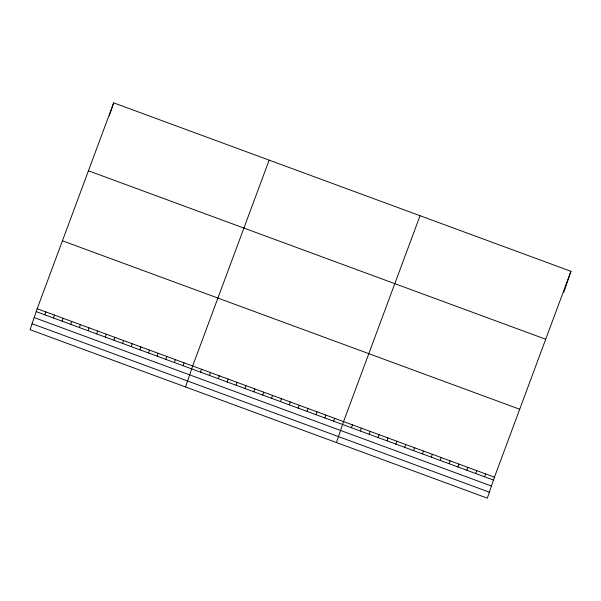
<?xml version="1.0" encoding="UTF-8"?>
<svg xmlns="http://www.w3.org/2000/svg" width="601" height="601" viewBox="0 0 601 601"><rect width="100%" height="100%" fill="white"/><g stroke="black" fill="none" stroke-linecap="round" stroke-linejoin="round"><path stroke-width="0.9" d="M37.187 308.734L30.05 329.694L487.321 498.146L494.458 477.179L570.95 271.306L113.679 102.854L37.187 308.734L494.458 477.179M109.269 115.805L109.735 114.438M109.968 113.754L112.019 107.722M112.244 107.061L113.679 102.854M44.842 314.796L45.826 311.919M53.481 317.974L54.458 315.097M62.121 321.159L63.097 318.282M70.753 324.345L71.737 321.46M79.392 327.522L80.376 324.645M88.031 330.708L89.008 327.823M96.671 333.886L97.647 331.008M105.303 337.071L106.287 334.186M113.942 340.249L114.919 337.371M122.581 343.434L123.558 340.549M131.213 346.612L132.197 343.734M139.853 349.797L140.837 346.912M148.492 352.975L149.469 350.098M157.131 356.16L158.108 353.283M165.763 359.338L166.747 356.461M174.403 362.523L175.387 359.646M183.042 365.701L184.019 362.824M185.521 386.969L192.658 366.009L269.15 160.129M200.554 372.154L201.538 369.277M209.433 375.43L210.41 372.545M218.306 378.698L219.29 375.813M227.186 381.966L228.162 379.088M236.058 385.233L237.042 382.356M244.938 388.509L245.914 385.624M253.817 391.777L254.794 388.892M262.69 395.045L263.674 392.168M271.569 398.313L272.546 395.435M280.442 401.588L281.426 398.703M289.321 404.856L290.298 401.979M298.194 408.124L299.178 405.247M307.073 411.392L308.05 408.515M315.946 414.667L316.93 411.783M324.825 417.935L325.81 415.058M333.705 421.203L334.682 418.326M336.425 442.554L343.562 421.594L420.046 215.714M351.457 427.747L352.434 424.862M360.33 431.015L361.314 428.137M369.209 434.283L370.186 431.405M378.082 437.551L379.066 434.673M386.961 440.826L387.938 437.941M395.841 444.094L396.818 441.217M404.713 447.362L405.698 444.485M413.593 450.63L414.57 447.753M422.465 453.905L423.45 451.02M431.345 457.173L432.322 454.296M440.217 460.441L441.202 457.564M449.097 463.709L450.074 460.832M457.977 466.985L458.954 464.1M466.849 470.252L467.833 467.375M475.729 473.52L476.706 470.643M484.601 476.796L485.585 473.911M563.813 292.266L570.95 271.306M88.437 170.797L545.708 339.242M62.429 240.798L519.7 409.243M36.203 311.611L493.481 480.064M34.174 317.583L491.445 486.029M32.078 323.729L489.357 492.174"/></g></svg>
